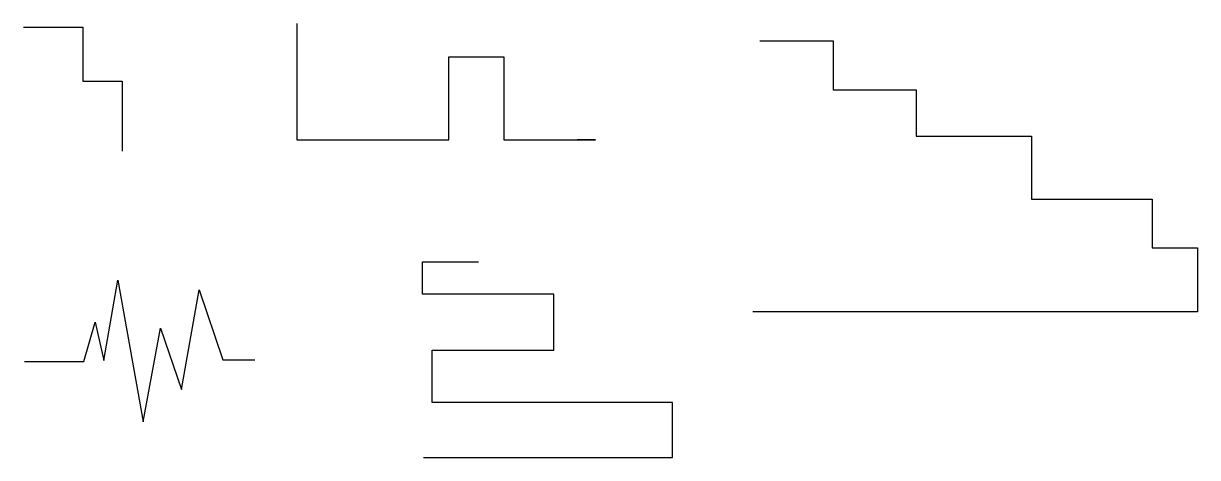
# Model space of a CAD drawing. Header units: inches. Extents: x 3 to 109, y 5 to 44.
import ezdxf

# ---------------------------------------------------------------- set-up
doc = ezdxf.new("R2010")
doc.units = ezdxf.units.IN
doc.header["$MEASUREMENT"] = 0

msp = doc.modelspace()

# ---------------------------------------------------------------- linework, layer by layer
for p, q in [((3.26, 43.88), (8.6, 43.88)), ((8.6, 43.88), (8.6, 39.02)), ((27.83, 44.2), (27.83, 33.76)), ((69.44, 42.63), (76.03, 42.63)), ((76.03, 42.63), (76.03, 38.23)), ((41.49, 33.76), (41.49, 41.21)), ((41.49, 41.21), (46.44, 41.21)), ((46.44, 41.21), (46.44, 33.76)), ((8.6, 39.02), (12.13, 39.02)), ((12.13, 39.02), (12.13, 32.74)), ((76.03, 38.23), (83.49, 38.23)), ((83.49, 38.23), (83.49, 34.08)), ((27.83, 33.76), (41.49, 33.76)), ((46.44, 33.76), (54.68, 33.76)), ((54.68, 33.76), (53.03, 33.76)), ((83.49, 34.08), (93.85, 34.08)), ((93.85, 34.08), (93.85, 28.43)), ((93.85, 28.43), (104.69, 28.43)), ((104.69, 28.43), (104.69, 24.04)), ((104.69, 24.04), (108.77, 24.04)), ((108.77, 24.04), (108.77, 18.31)), ((39.13, 19.88), (39.13, 22.78)), ((39.13, 22.78), (44.16, 22.78)), ((10.48, 13.92), (11.74, 21.14)), ((11.74, 21.14), (14.01, 8.43)), ((17.47, 11.33), (19.04, 20.27)), ((19.04, 20.27), (21.16, 14)), ((50.91, 19.88), (39.13, 19.88)), ((50.91, 14.86), (50.91, 19.88)), ((108.77, 18.31), (68.81, 18.31)), ((8.67, 13.84), (9.7, 17.37)), ((9.7, 17.37), (10.48, 13.92)), ((14.01, 8.43), (15.58, 16.82)), ((15.58, 16.82), (17.47, 11.33)), ((40, 10.16), (40, 14.86)), ((40, 14.86), (50.91, 14.86)), ((3.34, 13.84), (8.67, 13.84)), ((21.16, 14), (24.06, 14)), ((61.59, 10.16), (40, 10.16)), ((61.59, 5.22), (61.59, 10.16)), ((39.21, 5.22), (61.59, 5.22))]:
    msp.add_line(p, q)

doc.saveas('drawing.dxf')
